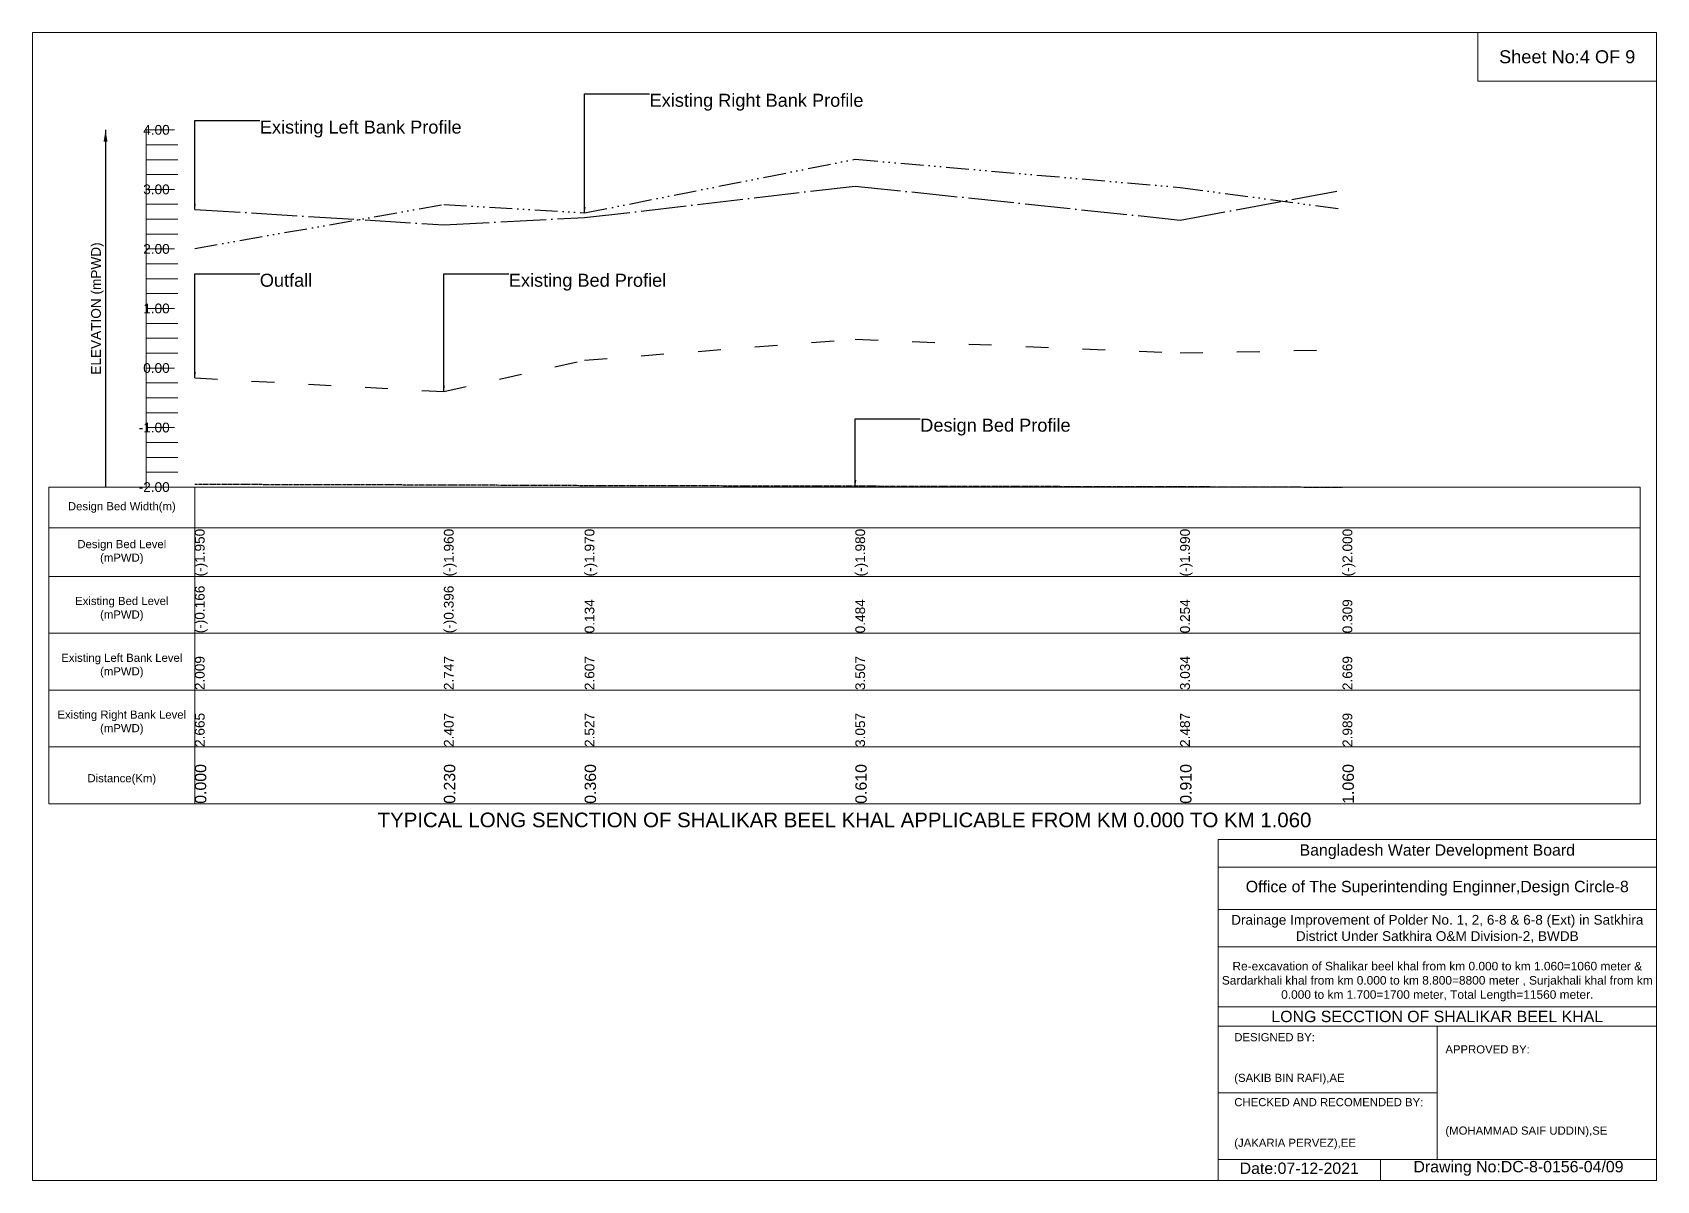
# Model space of a CAD drawing. Header units: inches. Extents: x 93000 to 506000, y -4242 to 0.
# Drawn here: x 360000 to 366000, y -4242 to 0 of the extents above; entities that cross this region are included whole.
import ezdxf

# ---------------------------------------------------------------- set-up
doc = ezdxf.new("R2010")
doc.units = ezdxf.units.IN
doc.header["$LTSCALE"] = 7
doc.header["$MEASUREMENT"] = 0
for name, pattern in [('ACAD_ISO03W100', [30, 12, -18]), ('ACAD_ISO04W100', [30, 24, -3, 0, -3]), ('ACAD_ISO14W100', [24, 12, -3, 0, -3, 0, -3, 0, -3]), ('CENTER', [2, 1.25, -0.25, 0.25, -0.25])]:
    doc.linetypes.add(name, pattern=pattern)
for name, color, linetype, lineweight in [('Cross section Data Border', 7, 'Continuous', 9), ('Design Bed Level Long Section', 7, 'CENTER', 25), ('Existing Bed Level for Long Section', 7, 'ACAD_ISO03W100', 25), ('Existing Left Bank of Long section', 7, 'ACAD_ISO04W100', 25), ('Existing Right Bank of Long Section', 7, 'ACAD_ISO14W100', 25), ('Long Section Border', 7, 'Continuous', 9), ('Long Section Labels', 7, 'Continuous', 9), ('Vscale for Long Section', 7, 'Continuous', 9)]:
    doc.layers.add(name, color=color, linetype=linetype, lineweight=lineweight)
doc.styles.get("Standard").update_dxf_attribs({"font": 'arial.ttf'})
doc.dimstyles.get("Standard").update_dxf_attribs({"dimtxt": 0.18, "dimasz": 0.18, "dimexe": 0.18, "dimexo": 0.0625, "dimgap": 0.09, "dimtad": 0, "dimtih": 1, "dimtoh": 1, "dimdec": 4, "dimzin": 0, "dimdsep": 46, "dimtxsty": 'Standard', "dimcen": 0.09, "dimadec": 0, "dimazin": 0, "dimtfac": 1, "dimtdec": 4, "dimtofl": 0, "dimtmove": 0, "dimatfit": 3, "dimfxl": 1, "dimtolj": 1, "dimtzin": 0, "dimarcsym": 0})

msp = doc.modelspace()

# ---------------------------------------------------------------- linework, layer by layer
at = {"layer": 'Cross section Data Border'}
for points in [[(360000, 0), (366000, 0), (366000, -4242), (360000, -4242)], [(365340, 0), (366000, 0), (366000, -180), (365340, -180)]]:
    msp.add_lwpolyline(points, close=True, dxfattribs=at)
for points in [[(364380, -4242), (364380, -2982), (366000, -2982)], [(364380, -3084), (366000, -3084)], [(364380, -3240), (366000, -3240)], [(364380, -3378), (366000, -3378)], [(364380, -3600), (366000, -3600)], [(364380, -3672), (366000, -3672)], [(365190, -3672), (365190, -4164)], [(364380, -3918), (365190, -3918)], [(364380, -4164), (366000, -4164)], [(364980, -4164), (364980, -4242)]]:
    msp.add_lwpolyline(points, dxfattribs=at)
at = {"layer": 'Design Bed Level Long Section'}
msp.add_lwpolyline([(360600, -1669), (361520, -1671.2), (362040, -1673.4), (363040, -1675.6), (364240, -1677.8), (364840, -1680)], dxfattribs=at)
at = {"layer": 'Existing Bed Level for Long Section'}
msp.add_lwpolyline([(360600, -1276.5), (361520, -1327.1), (362040, -1210.5), (363040, -1133.5), (364240, -1184.1), (364840, -1172)], dxfattribs=at)
at = {"layer": 'Existing Left Bank of Long section'}
msp.add_lwpolyline([(360600, -653.7), (361520, -710.5), (362040, -684.1), (363040, -567.5), (364240, -692.9), (364840, -582.4)], dxfattribs=at)
at = {"layer": 'Existing Right Bank of Long Section'}
msp.add_lwpolyline([(360600, -798), (361520, -635.7), (362040, -666.5), (363040, -468.5), (364240, -572.5), (364840, -652.8)], dxfattribs=at)
at = {"layer": 'Long Section Border'}
msp.add_lwpolyline([(360060, -1680), (365940, -1680), (365940, -2850), (360060, -2850)], close=True, dxfattribs=at)
for points in [[(360600, -1680), (360600, -2850)], [(360060, -1830), (365940, -1830)], [(360060, -2010), (365940, -2010)], [(360060, -2220), (365940, -2220)], [(360060, -2430), (365940, -2430)], [(360060, -2640), (365940, -2640)]]:
    msp.add_lwpolyline(points, dxfattribs=at)
at = {"layer": 'Vscale for Long Section'}
for points in [[(360420, -1680), (360420, -1460), (360420, -1240), (360420, -1020), (360420, -800), (360420, -580), (360420, -360)], [(360420, -360), (360525, -360)], [(360420, -415), (360537, -415)], [(360420, -470), (360537, -470)], [(360420, -525), (360537, -525)], [(360420, -580), (360525, -580)], [(360420, -635), (360537, -635)], [(360420, -690), (360537, -690)], [(360420, -745), (360537, -745)], [(360420, -800), (360525, -800)], [(360420, -855), (360537, -855)], [(360420, -910), (360537, -910)], [(360420, -965), (360537, -965)], [(360420, -1020), (360525, -1020)], [(360420, -1075), (360537, -1075)], [(360420, -1130), (360537, -1130)], [(360420, -1185), (360537, -1185)], [(360420, -1240), (360525, -1240)], [(360420, -1295), (360537, -1295)], [(360420, -1350), (360537, -1350)], [(360420, -1405), (360537, -1405)], [(360420, -1460), (360525, -1460)], [(360420, -1515), (360537, -1515)], [(360420, -1570), (360537, -1570)], [(360420, -1625), (360537, -1625)], [(360420, -1680), (360525, -1680)]]:
    msp.add_lwpolyline(points, dxfattribs=at)

# ---------------------------------------------------------------- texts
at = {"layer": 'Cross section Data Border', "attachment_point": 5}
for s, insert, char_height in [('Sheet No:4 OF 9', (365670, -90), 48), ('Bangladesh Water Development Board', (365190, -3027), 42), ('Office of The Superintending Enginner,Design Circle-8', (365190, -3162), 42)]:
    msp.add_mtext(s, dxfattribs=dict(at, insert=insert, char_height=char_height))
at = {"layer": 'Cross section Data Border'}
for s, insert, char_height, width, attachment_point in [('Drainage Improvement of Polder No. 1, 2, 6-8 & 6-8 (Ext) in Satkhira District Under Satkhira O&M Division-2, BWDB', (365190, -3312), 36, 1680, 5), ('Re-excavation of Shalikar beel khal from km 0.000 to km 1.060=1060 meter & Sardarkhali khal from km 0.000 to km 8.800=8800 meter , Surjakhali khal from km 0.000 to km 1.700=1700 meter, Total Length=11560 meter.', (365190, -3507), 31.4683, 1620, 5), ('LONG SECCTION OF SHALIKAR BEEL KHAL', (365190, -3636), 42, 1680, 5), ('DESIGNED BY:^J^J^J(SAKIB BIN RAFI),AE', (364440, -3792), 30, 840, 4), ('APPROVED BY:^J^J^J^J^J^J(MOHAMMAD SAIF UDDIN),SE', (365220, -3912), 30, 840, 4), ('CHECKED AND RECOMENDED BY:^J^J^J(JAKARIA PERVEZ),EE', (364440, -4032), 30, 840, 4), ('Date:07-12-2021', (364680, -4197), 42, 840, 5), ('Drawing No:DC-8-0156-04/09', (365490, -4197), 42, 1320, 5)]:
    msp.add_mtext(s, dxfattribs=dict(at, insert=insert, char_height=char_height, width=width, attachment_point=attachment_point))
at = {"layer": 'Long Section Border', "attachment_point": 5}
for s, insert, char_height in [('Design Bed Width(m)', (360330, -1755), 30), ('Design Bed Level^J(mPWD)', (360330, -1920), 30), ('Existing Bed Level^J(mPWD)', (360330, -2130), 30), ('Existing Left Bank Level^J(mPWD)', (360330, -2340), 30), ('Existing Right Bank Level^J(mPWD)', (360330, -2550), 30), ('Distance(Km)', (360330, -2760), 30), ('TYPICAL LONG SENCTION OF SHALIKAR BEEL KHAL APPLICABLE FROM KM 0.000 TO KM 1.060', (363000, -2910), 54)]:
    msp.add_mtext(s, dxfattribs=dict(at, insert=insert, char_height=char_height))
at = {"layer": 'Long Section Labels', "char_height": 48, "attachment_point": 1}
for s, insert in [('Existing Right Bank Profile', (362280, -226.5)), ('Existing Left Bank Profile', (360840, -325.5)), ('Outfall', (360840, -891.5)), ('Existing Bed Profiel', (361760, -891.5)), ('Design Bed Profile', (363280, -1427))]:
    msp.add_mtext(s, dxfattribs=dict(at, insert=insert))
at = {"layer": 'Vscale for Long Section', "char_height": 36, "attachment_point": 6}
for s, insert in [('4.00', (360507, -360)), ('3.00', (360507, -580)), ('2.00', (360507, -800)), ('1.00', (360507, -1020)), ('0.00', (360507, -1240)), ('-1.00', (360507, -1460)), ('-2.00', (360507, -1680))]:
    msp.add_mtext(s, dxfattribs=dict(at, insert=insert))
at = {"layer": 'Vscale for Long Section', "rotation": 90}
for s, insert, char_height, attachment_point in [('ELEVATION (mPWD)', (360240, -1020), 36, 5), ('(-)1.950', (360600, -2010), 36, 1), ('(-)1.960', (361520, -2010), 36, 1), ('(-)1.970', (362040, -2010), 36, 1), ('(-)1.980', (363040, -2010), 36, 1), ('(-)1.990', (364240, -2010), 36, 1), ('(-)2.000', (364840, -2010), 36, 1), ('(-)0.166', (360600, -2220), 36, 1), ('(-)0.396', (361520, -2220), 36, 1), ('0.134', (362040, -2220), 36, 1), ('0.484', (363040, -2220), 36, 1), ('0.254', (364240, -2220), 36, 1), ('0.309', (364840, -2220), 36, 1), ('2.009', (360600, -2430), 36, 1), ('2.747', (361520, -2430), 36, 1), ('2.607', (362040, -2430), 36, 1), ('3.507', (363040, -2430), 36, 1), ('3.034', (364240, -2430), 36, 1), ('2.669', (364840, -2430), 36, 1), ('2.665', (360600, -2640), 36, 1), ('2.407', (361520, -2640), 36, 1), ('2.527', (362040, -2640), 36, 1), ('3.057', (363040, -2640), 36, 1), ('2.487', (364240, -2640), 36, 1), ('2.989', (364840, -2640), 36, 1), ('0.000', (360600, -2850), 42, 1), ('0.230', (361520, -2850), 42, 1), ('0.360', (362040, -2850), 42, 1), ('0.610', (363040, -2850), 42, 1), ('0.910', (364240, -2850), 42, 1), ('1.060', (364840, -2850), 42, 1)]:
    msp.add_mtext(s, dxfattribs=dict(at, insert=insert, char_height=char_height, attachment_point=attachment_point))

# ---------------------------------------------------------------- leaders
at = {"layer": 'Long Section Labels', "annotation_type": 0, "has_hookline": 1, "hookline_direction": 0}
for points, text_width in [([(362040, -666.5), (362040, -226.5), (362279.9, -226.5)], 782), ([(360600, -653.7), (360600, -325.5), (360839.9, -325.5)], 737.4), ([(360600, -1276.5), (360600, -891.5), (360839.9, -891.5)], 185.8), ([(361520, -1327.1), (361520, -891.5), (361759.9, -891.5)], 571.4), ([(363040, -1675.6), (363040, -1427), (363279.9, -1427)], 547.4)]:
    msp.add_leader(points, dimstyle='Standard', override={"dimasz": 21.6}, dxfattribs=dict(at, text_width=text_width))
at = {"layer": 'Vscale for Long Section'}
msp.add_leader([(360270, -360), (360270, -1680)], dimstyle='Standard', override={"dimasz": 43.2}, dxfattribs=at)

doc.saveas('drawing.dxf')
